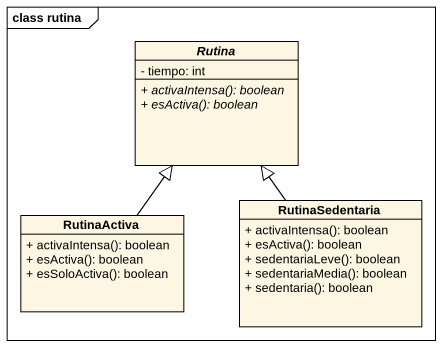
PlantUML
@startuml
mainframe class rutina
hide circle
hide empty members
skinparam classAttributeIconSize 0
abstract class Rutina {
  - tiempo: int
  {abstract} + activaIntensa(): boolean
  {abstract} + esActiva(): boolean
}
class RutinaActiva {
  + activaIntensa(): boolean
  + esActiva(): boolean
  + esSoloActiva(): boolean
}
class RutinaSedentaria {
  + activaIntensa(): boolean
  + esActiva(): boolean
  + sedentariaLeve(): boolean
  + sedentariaMedia(): boolean
  + sedentaria(): boolean
}
RutinaActiva -up-|> Rutina
RutinaSedentaria -up-|> Rutina
@enduml
